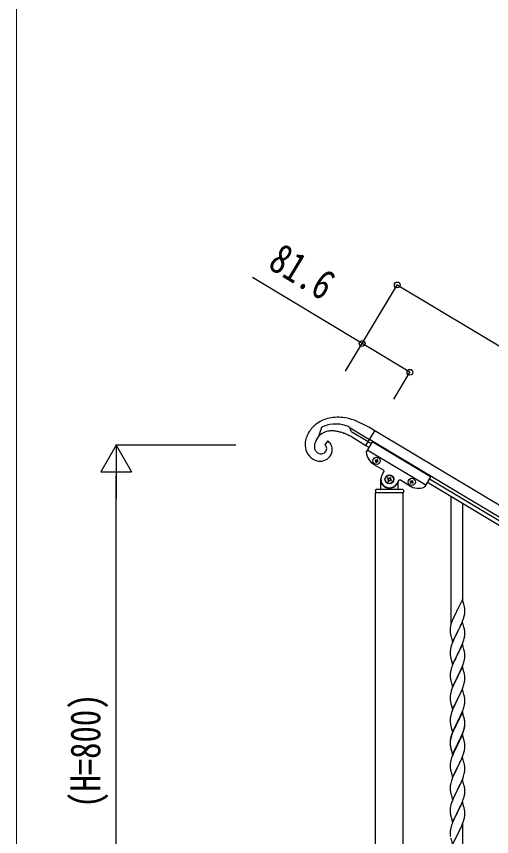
# Model space of a CAD drawing. Units: millimetres, scale not verified. Extents: x -4015 to 4015, y -2862 to 2860.
# Drawn here: x -3965 to -3270, y -1223 to -22 of the extents above; entities that cross this region are included whole.
import ezdxf
from ezdxf.enums import TextEntityAlignment as Align

# ---------------------------------------------------------------- set-up
doc = ezdxf.new("R2010")
doc.units = ezdxf.units.MM
doc.header["$LTSCALE"] = 10
doc.layers.add('0-3_YKK_A1', color=4, linetype='Continuous')
doc.layers.add('0-4_YKK_D', color=6, linetype='Continuous')
doc.layers.add('0-5_YKK_ZWAK', color=92, linetype='Continuous', lineweight=18)
doc.styles.add('ＭＳ ゴシック', font='')
doc.styles.get('ＭＳ ゴシック').set_extended_font_data('MS Gothic')

msp = doc.modelspace()

# ---------------------------------------------------------------- linework, layer by layer
at = {"layer": '0-3_YKK_A1'}
for p, q in [((-3518.77, -624.22), (-3523.15, -637.36)), ((-3517.88, -623.68), (-3518.77, -624.22)), ((-3449.53, -623.43), (-3470.37, -613.42)), ((-3476.68, -625.87), (-3476.71, -625.63)), ((-3476.69, -624.6), (-3448.36, -641.62)), ((-3476.12, -628.1), (-3476.18, -627.94)), ((-3450.42, -645.05), (-3473.28, -631.32)), ((-3453.5, -650.21), (-3440.64, -628.77)), ((-2494.27, -1196.45), (-3440.64, -628.71)), ((-3525.57, -640.97), (-3525.27, -640.46)), ((-3509.65, -643.88), (-3513.84, -649.35)), ((-3474.44, -637.78), (-3469.57, -640.55)), ((-3469.57, -640.55), (-3453.51, -650.2)), ((-3444.56, -645.02), (-3452.95, -659.02)), ((-3450.41, -645.01), (-3446.1, -647.59)), ((-2501.99, -1209.31), (-3448.36, -641.58)), ((-3358.81, -696.47), (-3444.56, -645.02)), ((-3525.5, -660.24), (-3525.88, -659.9)), ((-3512.98, -649.99), (-3512.87, -650.09)), ((-3453.5, -650.15), (-3449.19, -652.74)), ((-3366.01, -708.47), (-3451.76, -657.03)), ((-3523.68, -661.45), (-3524.31, -661.11)), ((-3523.48, -661.56), (-3523.68, -661.45)), ((-3514.39, -661.27), (-3514.75, -661.49)), ((-3438.94, -671.74), (-3439.77, -671.24)), ((-3428.01, -686.44), (-3441.3, -678.46)), ((-3436.97, -674.04), (-3436.14, -674.54)), ((-3429.89, -693.47), (-3427.32, -689.18)), ((-3358.81, -696.47), (-3367.2, -710.46)), ((-3431.67, -713.9), (-3431.67, -699.9)), ((-3430.67, -706.9), (-3430.4, -706.9)), ((-3420.53, -698.32), (-3421.66, -697.64)), ((-3417.82, -701.48), (-3416.68, -702.16)), ((-3405.88, -702.04), (-3408.45, -706.33)), ((-3407.67, -706.9), (-3407.95, -706.9)), ((-3406.67, -704.45), (-3406.67, -713.9)), ((-3389.85, -709.33), (-3403.14, -701.36)), ((-3387.99, -703.43), (-3388.81, -702.93)), ((-3385.02, -704.09), (-3384.2, -704.58)), ((-3363.44, -704.18), (-2549.15, -1192.68)), ((-3360.35, -699.04), (-2546.07, -1187.54)), ((-3439.67, -715.9), (-3439.67, -719.4)), ((-3398.92, -719.9), (-3439.42, -719.9)), ((-3439.42, -1356.84), (-3439.42, -719.9)), ((-3399.17, -719.9), (-3439.17, -719.9)), ((-3399.67, -714.9), (-3438.67, -714.9)), ((-3398.92, -1356.84), (-3398.92, -719.9)), ((-3398.67, -715.9), (-3398.67, -719.4)), ((-3328.67, -910.67), (-3328.67, -725.04)), ((-3311.67, -877.75), (-3311.67, -735.24)), ((-3329.87, -959.23), (-3329.73, -960.21)), ((-3329.87, -992.09), (-3329.73, -993.08)), ((-3329.87, -1090.7), (-3329.73, -1091.69)), ((-3329.87, -1124.49), (-3329.73, -1125.48)), ((-3309.17, -1161.94), (-3308.96, -1160.61)), ((-3311.67, -1388.59), (-3311.67, -1203.72)), ((-3319.5, -1220.19), (-3319.66, -1220.52))]:
    msp.add_line(p, q, dxfattribs=at)
for points in [[(-3476.71, -625.63), (-3476.68, -624.18), (-3476.68, -624.16)], [(-3440.64, -628.77), (-3449.2, -623.62), (-3449.53, -623.43)], [(-3439.77, -671.24), (-3440.26, -672.07), (-3439.44, -672.56)], [(-3436.8, -671.9), (-3436.31, -671.08), (-3437.13, -670.59), (-3437.63, -671.41)], [(-3439.11, -673.88), (-3439.6, -674.7), (-3438.78, -675.2), (-3438.28, -674.37)], [(-3436.14, -674.54), (-3435.65, -673.71), (-3436.47, -673.22)], [(-3421.66, -697.64), (-3422.34, -698.77), (-3421.21, -699.45)], [(-3420.76, -701.26), (-3421.44, -702.39), (-3420.31, -703.07), (-3419.63, -701.94)], [(-3417.59, -698.54), (-3416.91, -697.41), (-3418.04, -696.73), (-3418.72, -697.86)], [(-3416.68, -702.16), (-3416, -701.03), (-3417.14, -700.35)], [(-3388.81, -702.93), (-3388.31, -702.11), (-3387.49, -702.6)], [(-3386.83, -705.24), (-3387.33, -706.06), (-3388.15, -705.57), (-3387.66, -704.74)], [(-3386.17, -702.27), (-3385.68, -701.45), (-3384.86, -701.95), (-3385.35, -702.77)], [(-3384.2, -704.58), (-3384.69, -705.4), (-3385.52, -704.91)], [(-3312.27, -875.73), (-3319.5, -890.59), (-3319.84, -891.26), (-3322.66, -896.9), (-3324.22, -900.18), (-3325.33, -902.65), (-3326.8, -906.17), (-3327.57, -908.2)], [(-3309.54, -885.27), (-3309.76, -884.33), (-3310.01, -883.37), (-3312.27, -875.73)], [(-3308.8, -895.05), (-3308.78, -894.25), (-3308.78, -893.11), (-3308.83, -891.38), (-3308.89, -890.13), (-3309, -888.72)], [(-3309.69, -900.4), (-3309.36, -898.99), (-3309.09, -897.62), (-3308.9, -896.31)], [(-3328.6, -911.21), (-3329.04, -912.68), (-3329.53, -914.59), (-3329.82, -915.97), (-3330.04, -917.3)], [(-3329.24, -929.71), (-3328.99, -930.67), (-3326.72, -938.31), (-3319.5, -923.46), (-3319.33, -923.13), (-3317.61, -919.74), (-3316.11, -916.68), (-3314.99, -914.34), (-3313.88, -911.89), (-3312.81, -909.38), (-3311.61, -906.34), (-3310.88, -904.33), (-3310.39, -902.83)], [(-3312.27, -908.59), (-3319.5, -923.46), (-3319.66, -923.79), (-3322.45, -929.32), (-3323.77, -932.09), (-3324.22, -933.05), (-3325.97, -937.02), (-3327, -939.55), (-3327.57, -941.07)], [(-3309.54, -918.13), (-3309.76, -917.2), (-3310.01, -916.24), (-3312.27, -908.59)], [(-3330.17, -918.58), (-3330.21, -919.39), (-3330.22, -919.79), (-3330.2, -921.65), (-3330.17, -922.66), (-3330.12, -923.6), (-3330.02, -925.04), (-3329.87, -926.36), (-3329.73, -927.35)], [(-3329.24, -962.58), (-3328.92, -963.78), (-3326.72, -971.18), (-3319.5, -956.32), (-3319.33, -955.99), (-3317.61, -952.61), (-3316.11, -949.55), (-3314.99, -947.2), (-3313.45, -943.76), (-3312.6, -941.75), (-3311.23, -938.2), (-3310.55, -936.2), (-3310.09, -934.72), (-3309.57, -932.79), (-3309.26, -931.4), (-3309.02, -930.04), (-3308.86, -928.75), (-3308.8, -927.92), (-3308.78, -927.12), (-3308.78, -925.97), (-3308.83, -924.25), (-3308.89, -923), (-3309, -921.59)], [(-3312.27, -941.47), (-3319.5, -956.32), (-3319.84, -957), (-3322.66, -962.64), (-3324, -965.44), (-3325.33, -968.38), (-3326.6, -971.4), (-3327.39, -973.43), (-3328.11, -975.45), (-3328.9, -977.93), (-3329.42, -979.85), (-3329.73, -981.25), (-3329.97, -982.6), (-3330.13, -983.9), (-3330.19, -984.73), (-3330.22, -985.53), (-3330.2, -987.39), (-3330.17, -988.4), (-3330.12, -989.34), (-3330.04, -990.5)], [(-3328.6, -944.07), (-3329.04, -945.54), (-3329.42, -946.98), (-3329.73, -948.38), (-3329.97, -949.73), (-3330.13, -951.03), (-3330.19, -951.86), (-3330.22, -952.66), (-3330.2, -954.52), (-3330.17, -955.53), (-3330.12, -956.47), (-3330.04, -957.63)], [(-3309.54, -951.01), (-3309.76, -950.07), (-3310.01, -949.11), (-3312.27, -941.47)], [(-3329.24, -995.45), (-3328.99, -996.4), (-3328.92, -996.65), (-3326.72, -1004.05), (-3319.5, -989.19), (-3319.33, -988.86), (-3316.55, -983.32), (-3315.44, -981.02), (-3314.77, -979.59), (-3313.45, -976.63), (-3312.6, -974.61), (-3311.23, -971.07), (-3310.55, -969.07), (-3310.09, -967.59), (-3309.57, -965.66), (-3309.26, -964.27), (-3309.02, -962.91), (-3308.86, -961.62), (-3308.8, -960.79), (-3308.78, -959.99), (-3308.78, -958.84), (-3308.83, -957.12), (-3308.89, -955.87), (-3309, -954.46)], [(-3312.27, -974.33), (-3319.5, -989.19), (-3319.66, -989.52), (-3322.66, -995.51), (-3324, -998.31), (-3325.33, -1001.25), (-3326.8, -1004.78), (-3327.57, -1006.81)], [(-3309.54, -983.87), (-3309.76, -982.93), (-3310.01, -981.98), (-3312.27, -974.33)], [(-3329.45, -1027.38), (-3329.24, -1028.32), (-3328.92, -1029.52), (-3326.72, -1036.92), (-3319.5, -1022.06), (-3319.33, -1021.73), (-3314.77, -1012.46), (-3313.45, -1009.5), (-3312.19, -1006.47), (-3311.23, -1003.94), (-3310.55, -1001.93), (-3310.09, -1000.46), (-3309.57, -998.53), (-3309.26, -997.13), (-3309.02, -995.78), (-3308.86, -994.49), (-3308.8, -993.66), (-3308.78, -992.86), (-3308.78, -991.71), (-3308.83, -989.98), (-3308.89, -988.74), (-3309, -987.33)], [(-3312.27, -1007.21), (-3319.5, -1022.06), (-3319.66, -1022.39), (-3321.38, -1025.78), (-3323.55, -1030.22), (-3324.67, -1032.63), (-3325.33, -1034.12), (-3326.8, -1037.65), (-3327.39, -1039.17), (-3328.11, -1041.19), (-3328.9, -1043.66), (-3329.42, -1045.59), (-3329.73, -1046.99), (-3329.97, -1048.34), (-3330.13, -1049.64), (-3330.19, -1050.47), (-3330.22, -1051.27), (-3330.2, -1053.13), (-3330.17, -1054.14), (-3330.12, -1055.08), (-3330.04, -1056.24)], [(-3309.54, -1016.74), (-3309.76, -1015.8), (-3310.01, -1014.85), (-3312.27, -1007.21)], [(-3328.6, -1009.81), (-3328.9, -1010.8), (-3329.42, -1012.72), (-3329.73, -1014.12), (-3329.97, -1015.47), (-3330.13, -1016.77), (-3330.19, -1017.6), (-3330.22, -1018.39), (-3330.2, -1020.26), (-3330.17, -1021.27), (-3330.12, -1022.21), (-3330.04, -1023.37)], [(-3308.8, -1026.52), (-3308.78, -1025.72), (-3308.78, -1024.58), (-3308.83, -1022.85), (-3308.89, -1021.61), (-3309, -1020.19)], [(-3329.45, -1060.24), (-3329.24, -1061.18), (-3328.92, -1062.38), (-3328.56, -1063.65), (-3326.72, -1069.79), (-3319.5, -1054.93), (-3319.33, -1054.6), (-3317.61, -1051.21), (-3315.66, -1047.23), (-3314.99, -1045.81), (-3313.88, -1043.36), (-3312.6, -1040.35), (-3311.42, -1037.31), (-3310.71, -1035.3), (-3310.24, -1033.81), (-3309.69, -1031.87), (-3309.36, -1030.46), (-3309.09, -1029.09), (-3308.9, -1027.78)], [(-3312.27, -1040.99), (-3319.5, -1055.84), (-3319.84, -1056.52), (-3322.45, -1061.71), (-3323.77, -1064.48), (-3324.22, -1065.44), (-3325.33, -1067.9), (-3326.6, -1070.93), (-3327.39, -1072.95), (-3328.11, -1074.97), (-3328.9, -1077.45), (-3329.42, -1079.38), (-3329.73, -1080.77), (-3329.97, -1082.13), (-3330.13, -1083.42), (-3330.19, -1084.25), (-3330.22, -1085.05), (-3330.2, -1086.91), (-3330.17, -1087.92), (-3330.12, -1088.86), (-3330.04, -1090.03)], [(-3312.27, -1040.07), (-3319.5, -1054.93), (-3319.84, -1055.6), (-3323.11, -1062.16), (-3324.22, -1064.53), (-3325.33, -1066.99), (-3326.8, -1070.52), (-3327.57, -1072.55)], [(-3309.54, -1049.61), (-3309.76, -1048.67), (-3310.01, -1047.72), (-3312.27, -1040.07)], [(-3309.54, -1050.53), (-3309.88, -1049.11), (-3310.07, -1048.39), (-3312.27, -1040.99)], [(-3309.57, -1064.27), (-3309.26, -1062.87), (-3309.02, -1061.52), (-3308.86, -1060.22), (-3308.8, -1059.39), (-3308.78, -1058.59), (-3308.78, -1057.45), (-3308.83, -1055.72), (-3308.89, -1054.48), (-3309, -1053.06)], [(-3308.8, -1060.31), (-3308.78, -1059.51), (-3308.78, -1058.37), (-3308.83, -1056.64), (-3308.89, -1055.39), (-3309, -1053.98)], [(-3329.5, -1093.79), (-3329.24, -1094.97), (-3328.99, -1095.93), (-3328.48, -1097.7), (-3326.72, -1103.57), (-3319.5, -1088.72), (-3319.33, -1088.39), (-3317.61, -1085), (-3316.11, -1081.94), (-3315.22, -1080.07), (-3313.67, -1076.65), (-3313.23, -1075.65), (-3312.19, -1073.12), (-3311.06, -1070.09), (-3310.39, -1068.09)], [(-3329.24, -1094.05), (-3328.92, -1095.25), (-3326.72, -1102.66), (-3319.5, -1087.8), (-3319.33, -1087.47), (-3316.11, -1081.03), (-3314.77, -1078.2), (-3313.45, -1075.24), (-3312.19, -1072.21), (-3311.23, -1069.68), (-3310.71, -1068.17), (-3310.24, -1066.68)], [(-3309.69, -1065.66), (-3309.36, -1064.25), (-3309.09, -1062.88), (-3308.9, -1061.57)], [(-3328.6, -1075.55), (-3329.04, -1077.02), (-3329.53, -1078.93), (-3329.82, -1080.31), (-3330.04, -1081.65)], [(-3312.27, -1073.86), (-3319.5, -1088.72), (-3319.66, -1089.05), (-3322.45, -1094.58), (-3324, -1097.83), (-3325.33, -1100.78), (-3327, -1104.81), (-3327.57, -1106.33)], [(-3309.54, -1083.4), (-3309.76, -1082.46), (-3310.07, -1081.26), (-3310.14, -1081.01), (-3312.27, -1073.86)], [(-3330.17, -1082.92), (-3330.21, -1083.74), (-3330.22, -1084.13), (-3330.2, -1085.99), (-3330.17, -1087), (-3330.12, -1087.94), (-3330.04, -1089.11)], [(-3308.8, -1093.18), (-3308.78, -1092.38), (-3308.78, -1091.24), (-3308.83, -1089.51), (-3308.89, -1088.26), (-3309, -1086.85)], [(-3329.24, -1127.84), (-3328.99, -1128.8), (-3326.72, -1136.45), (-3319.5, -1121.59), (-3319.33, -1121.26), (-3317.61, -1117.87), (-3316.11, -1114.81), (-3315.22, -1112.94), (-3313.67, -1109.52), (-3313.23, -1108.52), (-3312.19, -1105.99), (-3311.06, -1102.96), (-3310.39, -1100.96)], [(-3309.69, -1098.53), (-3309.36, -1097.12), (-3309.09, -1095.75), (-3308.9, -1094.44)], [(-3312.27, -1106.72), (-3319.5, -1121.59), (-3320.02, -1122.61), (-3322.66, -1127.9), (-3323.77, -1130.22), (-3324.89, -1132.65), (-3326.6, -1136.66), (-3327.39, -1138.69), (-3328.11, -1140.71), (-3328.9, -1143.19), (-3329.42, -1145.11), (-3329.73, -1146.51), (-3329.97, -1147.86), (-3330.13, -1149.16), (-3330.19, -1149.98), (-3330.22, -1150.78), (-3330.2, -1152.65), (-3330.17, -1153.66), (-3330.12, -1154.6), (-3330.04, -1155.76)], [(-3328.6, -1109.34), (-3328.9, -1110.32), (-3329.42, -1112.25), (-3329.73, -1113.64), (-3329.97, -1115), (-3330.13, -1116.29), (-3330.19, -1117.12), (-3330.22, -1117.92), (-3330.2, -1119.78), (-3330.17, -1120.79), (-3330.12, -1121.73), (-3330.04, -1122.9)], [(-3309.54, -1116.26), (-3309.76, -1115.32), (-3310.01, -1114.37), (-3312.27, -1106.72)], [(-3329.5, -1159.53), (-3329.24, -1160.71), (-3328.99, -1161.67), (-3326.72, -1169.31), (-3319.5, -1154.45), (-3319.33, -1154.12), (-3315.22, -1145.81), (-3313.88, -1142.89), (-3312.81, -1140.38), (-3311.42, -1136.84), (-3310.71, -1134.83), (-3310.09, -1132.85), (-3309.57, -1130.92), (-3309.26, -1129.53), (-3309.02, -1128.17), (-3308.86, -1126.88), (-3308.8, -1126.05), (-3308.78, -1125.25), (-3308.78, -1124.1), (-3308.83, -1122.38), (-3308.89, -1121.13), (-3309, -1119.72)], [(-3312.27, -1139.6), (-3319.5, -1154.45), (-3319.84, -1155.12), (-3322.45, -1160.32), (-3323.55, -1162.62), (-3324.22, -1164.05), (-3325.33, -1166.51), (-3327, -1170.55), (-3327.57, -1172.07)], [(-3309.54, -1149.14), (-3309.76, -1148.2), (-3310.01, -1147.24), (-3312.27, -1139.6)], [(-3308.78, -1158.12), (-3308.78, -1156.97), (-3308.83, -1155.25), (-3308.89, -1154), (-3309, -1152.59)], [(-3330.17, -1182.45), (-3330.21, -1183.26), (-3330.22, -1183.66), (-3330.2, -1185.52), (-3330.17, -1186.53), (-3330.12, -1187.47), (-3330.02, -1188.91), (-3329.87, -1190.22), (-3329.73, -1191.21), (-3329.55, -1192.17), (-3329.45, -1192.64), (-3329.24, -1193.58), (-3328.99, -1194.53), (-3326.72, -1202.18), (-3319.5, -1187.32), (-3319.33, -1186.99), (-3317.4, -1183.19), (-3315.89, -1180.09), (-3315.22, -1178.68), (-3313.88, -1175.76), (-3313.02, -1173.75), (-3311.8, -1170.72), (-3311.06, -1168.7), (-3310.55, -1167.2), (-3309.95, -1165.23), (-3309.57, -1163.79)], [(-3312.27, -1172.46), (-3319.5, -1187.32), (-3319.66, -1187.65), (-3322.01, -1192.31), (-3323.77, -1195.96), (-3324.22, -1196.92), (-3325.33, -1199.38), (-3326.6, -1202.4), (-3327.39, -1204.43), (-3328.11, -1206.45), (-3328.9, -1208.93), (-3329.42, -1210.85), (-3329.73, -1212.25), (-3329.97, -1213.6), (-3330.13, -1214.9), (-3330.19, -1215.73), (-3330.22, -1216.52), (-3330.2, -1218.39), (-3330.17, -1219.4), (-3330.12, -1220.34), (-3330.02, -1221.78), (-3329.87, -1223.09)], [(-3328.6, -1175.07), (-3329.04, -1176.54), (-3329.53, -1178.45), (-3329.82, -1179.84), (-3330.04, -1181.17)], [(-3309.54, -1182), (-3309.88, -1180.59), (-3310.07, -1179.86), (-3312.27, -1172.46)], [(-3308.8, -1191.79), (-3308.78, -1190.99), (-3308.78, -1189.84), (-3308.83, -1188.11), (-3308.89, -1186.87), (-3309, -1185.46)], [(-3329.5, -1225.27), (-3329.24, -1226.45), (-3328.99, -1227.4), (-3326.72, -1235.05), (-3319.5, -1220.19), (-3319.33, -1219.86), (-3317.61, -1216.47), (-3316.11, -1213.42), (-3315.22, -1211.55), (-3313.67, -1208.13), (-3313.23, -1207.13), (-3312.19, -1204.6), (-3311.06, -1201.57), (-3310.39, -1199.57)], [(-3309.69, -1197.14), (-3309.36, -1195.72), (-3309.09, -1194.36), (-3308.9, -1193.04)]]:
    msp.add_lwpolyline(points, dxfattribs=at)
for centre, radius in [((-3437.95, -672.89), 5.3), ((-3419.17, -699.9), 6.5), ((-3419.17, -699.9), 6), ((-3386.5, -703.76), 5.3)]:
    msp.add_circle(centre, radius, dxfattribs=at)
for centre, radius, start, end in [((-3495.71, -661.16), 52.1, 105.75979, 126.33084), ((-3494.05, -672.68), 63.66, 83.80504, 104.3761), ((-3498.84, -695.25), 86.64, 70.81844, 82.26806), ((-3495.23, -658.02), 49.91, 128.90379, 147.19947), ((-3491.45, -671.66), 54.78, 116.55158, 118.84334), ((-3486.52, -689.94), 73.44, 111.32459, 113.61634), ((-3488.14, -696.19), 78.76, 106.2872, 108.57895), ((-3496.67, -676.9), 57.91, 87.51426, 103.53095), ((-3498.75, -674.34), 55.49, 76.09648, 85.25892), ((-3496.56, -660.17), 41.23, 65.1535, 74.31594), ((-3512.32, -687.56), 72.76, 60.66135, 62.9531), ((-3475.94, -624.29), 0.75, 167.85093, 170.14269), ((-3492.27, -656.84), 51.82, 150.07718, 159.23962), ((-3476.8, -671.47), 57.54, 140.51811, 147.39155), ((-3504.83, -653.43), 24.36, 109.11795, 138.7456), ((-3503.05, -662.57), 33.61, 95.43835, 106.88797), ((-3503.54, -677.85), 48.81, 86.29402, 93.16745), ((-3506.81, -696.79), 67.96, 82.28197, 84.57373), ((-3509.52, -701.77), 73.28, 76.11866, 80.70171), ((-3513.45, -709.06), 81.33, 70.08295, 74.666), ((-3527.98, -742.75), 117.98, 66.73151, 69.02327), ((-3563.06, -809.49), 193.24, 62.69985, 64.9916), ((-3465.37, -624.39), 11.41, 187.43925, 194.31268), ((-3467.18, -624.52), 9.63, 196.26564, 200.84869), ((-3469.06, -624.74), 7.82, 205.44017, 237.31861), ((-3512.46, -648.55), 30.12, 178.80624, 201.64861), ((-3502.41, -650.87), 40.27, 162.07005, 175.80458), ((-3502.12, -654.54), 27.19, 163.0139, 167.59695), ((-3493.62, -658.33), 36.45, 156.62899, 161.21204), ((-3490.01, -661.19), 40.92, 150.37504, 154.95809), ((-3519.01, -658.76), 17.59, 53.23921, 57.82226), ((-3518.2, -656.61), 15.38, 25.74798, 50.85718), ((-3516.55, -648.3), 26.47, 205.4073, 237.28574), ((-3514.41, -651.81), 14.6, 176.97256, 192.98925), ((-3499.55, -653.78), 29.56, 170.10021, 174.68326), ((-3517.98, -652.23), 11.03, 195.00874, 220.11793), ((-3512.35, -646.26), 19.21, 222.92, 225.21175), ((-3517.71, -650.71), 12.31, 230.73075, 237.60418), ((-3519.38, -654.22), 8.64, 305.2329, 328.07527), ((-3517.37, -655), 6.66, 48.8134, 57.97584), ((-3518.13, -655.48), 7.53, 41.16761, 45.75066), ((-3519.98, -656.71), 9.74, 34.82742, 39.41047), ((-3518.91, -654.75), 7.96, 329.5179, 10.3338), ((-3518.28, -655.07), 7.41, 13.60644, 31.90213), ((-3519.45, -656.51), 16.56, 331.1145, 9.70668), ((-3522.65, -657.9), 19.97, 12.0891, 23.53872), ((-3451.24, -660.04), 2, 149.04, 187.53995), ((-3428.44, -657.03), 25, 187.53995, 239.04), ((-3519.54, -650.88), 22.71, 240.13161, 260.70267), ((-3515.13, -643.1), 20.26, 245.67281, 250.25586), ((-3521.02, -654.48), 18.94, 263.34711, 328.03574), ((-3519.13, -653.61), 9.02, 251.6133, 299.05241), ((-3439.93, -673.38), 0.96, 329.04, 59.04), ((-3438.45, -670.91), 0.96, 239.04, 329.04), ((-3435.98, -672.4), 0.96, 149.04, 239.04), ((-3437.46, -674.87), 0.96, 59.04, 149.04), ((-3419.17, -699.9), 12.5, 149.04, 329.04), ((-3429.04, -688.15), 2, 329.04, 59.04), ((-3430.67, -707.9), 1, 90, 180), ((-3430.4, -707.4), 0.5, 33.74899, 90), ((-3419.17, -699.9), 13, 213.74899, 326.25101), ((-3421.89, -700.58), 1.32, 329.04, 59.04), ((-3419.85, -697.18), 1.32, 239.04, 329.04), ((-3418.49, -702.62), 1.32, 59.04, 149.04), ((-3416.46, -699.22), 1.32, 149.04, 239.04), ((-3407.95, -707.4), 0.5, 90, 146.25101), ((-3407.67, -707.9), 1, 0, 90), ((-3404.17, -703.07), 2, 59.04, 149.04), ((-3388.48, -704.25), 0.96, 329.04, 59.04), ((-3387, -701.78), 0.96, 239.04, 329.04), ((-3386.01, -705.73), 0.96, 59.04, 149.04), ((-3384.53, -703.26), 0.96, 149.04, 239.04), ((-3438.67, -715.9), 1, 90, 180), ((-3439.17, -719.4), 0.5, 180, 270), ((-3432.67, -713.9), 1, 270, 0), ((-3405.67, -713.9), 1, 180, 270), ((-3399.67, -715.9), 1, 0, 90), ((-3399.17, -719.4), 0.5, 270, 0), ((-3376.99, -687.89), 25, 239.04, 290.54005), ((-3368.92, -709.43), 2, 290.54005, 329.04), ((-3351.01, -893.97), 42.37, 9.56725, 11.859), ((-3353.86, -893.57), 45.12, 6.17603, 8.46779), ((-3370.79, -884.12), 63.23, 342.78424, 345.07599), ((-3340.22, -893.05), 31.49, 354.07159, 356.36334), ((-3252.97, -935.45), 79.42, 159.93435, 162.22611), ((-3298.23, -921.19), 32.04, 173.03232, 175.32407), ((-3351.13, -926.84), 42.49, 9.53591, 11.82766), ((-3353.73, -926.44), 45, 6.19632, 8.48807), ((-3270.36, -916.28), 60.39, 190.55951, 192.85127), ((-3252.97, -968.32), 79.42, 159.93435, 162.22611), ((-3290.09, -954.18), 40.1, 184.93791, 187.22967), ((-3270.36, -949.14), 60.39, 190.55951, 192.85127), ((-3351.01, -959.71), 42.37, 9.56725, 11.859), ((-3353.86, -959.31), 45.12, 6.17603, 8.46779), ((-3351.01, -992.58), 42.37, 9.56725, 11.859), ((-3290.21, -987.05), 39.98, 184.9569, 187.24866), ((-3270.36, -982.01), 60.39, 190.55951, 192.85127), ((-3353.86, -992.18), 45.12, 6.17603, 8.46779), ((-3252.97, -1034.06), 79.42, 159.93435, 162.22611), ((-3351.01, -1025.45), 42.37, 9.56725, 11.859), ((-3353.73, -1025.05), 45, 6.19632, 8.48807), ((-3290.21, -1019.92), 39.98, 184.9569, 187.24866), ((-3269.3, -1015.67), 61.29, 188.71993, 191.01168), ((-3340.22, -1024.52), 31.49, 354.07159, 356.36334), ((-3290.21, -1052.79), 39.98, 184.9569, 187.24866), ((-3351.01, -1058.32), 42.37, 9.56725, 11.859), ((-3351.01, -1059.23), 42.37, 9.56725, 11.859), ((-3353.86, -1058.83), 45.12, 6.17603, 8.46779), ((-3353.73, -1057.92), 45, 6.19632, 8.48807), ((-3269.42, -1048.54), 61.16, 188.73999, 191.03175), ((-3370.79, -1049.38), 63.23, 342.78424, 345.07599), ((-3370.28, -1048.85), 62.63, 343.45857, 345.75033), ((-3340.22, -1058.31), 31.49, 354.07159, 356.36334), ((-3252.97, -1099.8), 79.42, 159.93435, 162.22611), ((-3298.23, -1085.53), 32.04, 173.03232, 175.32407), ((-3290.09, -1085.65), 40.1, 184.93791, 187.22967), ((-3290.21, -1086.57), 39.98, 184.9569, 187.24866), ((-3275.32, -1083.45), 55.16, 188.50857, 190.80032), ((-3270.36, -1080.62), 60.39, 190.55951, 192.85127), ((-3351.01, -1092.1), 42.37, 9.56725, 11.859), ((-3353.86, -1091.7), 45.12, 6.17603, 8.46779), ((-3370.79, -1082.25), 63.23, 342.78424, 345.07599), ((-3340.22, -1091.18), 31.49, 354.07159, 356.36334), ((-3252.97, -1133.58), 79.42, 159.93435, 162.22611), ((-3351.13, -1124.97), 42.49, 9.53591, 11.82766), ((-3290.21, -1119.44), 39.98, 184.9569, 187.24866), ((-3270.36, -1114.41), 60.39, 190.55951, 192.85127), ((-3353.73, -1124.57), 45, 6.19632, 8.48807), ((-3351.01, -1157.84), 42.37, 9.56725, 11.859), ((-3353.73, -1157.44), 45, 6.19632, 8.48807), ((-3290.09, -1152.31), 40.1, 184.93791, 187.22967), ((-3275.32, -1149.19), 55.16, 188.50857, 190.80032), ((-3355.74, -1152.86), 47.45, 346.68556, 348.97731), ((-3340.89, -1156.59), 32.18, 352.83347, 355.12522), ((-3339.05, -1157.6), 30.27, 356.72427, 359.01602), ((-3252.97, -1199.32), 79.42, 159.93435, 162.22611), ((-3298.23, -1185.06), 32.04, 173.03232, 175.32407), ((-3351.01, -1190.71), 42.37, 9.56725, 11.859), ((-3353.86, -1190.31), 45.12, 6.17603, 8.46779), ((-3370.79, -1180.85), 63.23, 342.78424, 345.07599), ((-3340.22, -1189.79), 31.49, 354.07159, 356.36334)]:
    msp.add_arc(centre, radius, start, end, dxfattribs=at)
at = {"layer": '0-4_YKK_D'}
for p, q in [((-3483.34, -541.35), (-3407.2, -414.43)), ((-3407.71, -415.29), (-2391.41, -1024.98)), ((-3482.93, -540.65), (-3458.54, -500.2)), ((-3412.96, -582.63), (-3388.66, -542.35)), ((-3819.17, -649.9), (-3841.67, -688.87)), ((-3644.03, -649.9), (-3820.17, -649.9)), ((-3819.17, -649.9), (-3796.67, -688.87)), ((-3819.17, -649.9), (-3819.17, -727.84)), ((-3841.67, -688.87), (-3796.67, -688.87)), ((-3819.17, -1404.9), (-3819.17, -694.9))]:
    msp.add_line(p, q, dxfattribs=at)
msp.add_lwpolyline([(-3389.18, -543.21), (-3459.05, -501.06), (-3619.52, -404.27)], dxfattribs=at)
for centre in [(-3407.71, -415.29), (-3459.05, -501.06), (-3389.18, -543.21)]:
    msp.add_circle(centre, 4.25, dxfattribs=at)
at = {"layer": '0-5_YKK_ZWAK', "color": 7}
msp.add_line((-3965.28, -2489.9), (-3965.28, 2810.1), dxfattribs=at)

# ---------------------------------------------------------------- texts
at = {"layer": '0-4_YKK_D', "style": 'ＭＳ ゴシック', "width": 0.8}
for s, rotation, p in [('81.6', 328.903, (-3605.79, -400.87)), ('(H=800)', 90, (-3829.17, -1181.1))]:
    msp.add_text(s, height=43.99, rotation=rotation, dxfattribs=at).set_placement(p, align=Align.BOTTOM_LEFT)

doc.saveas('drawing.dxf')
